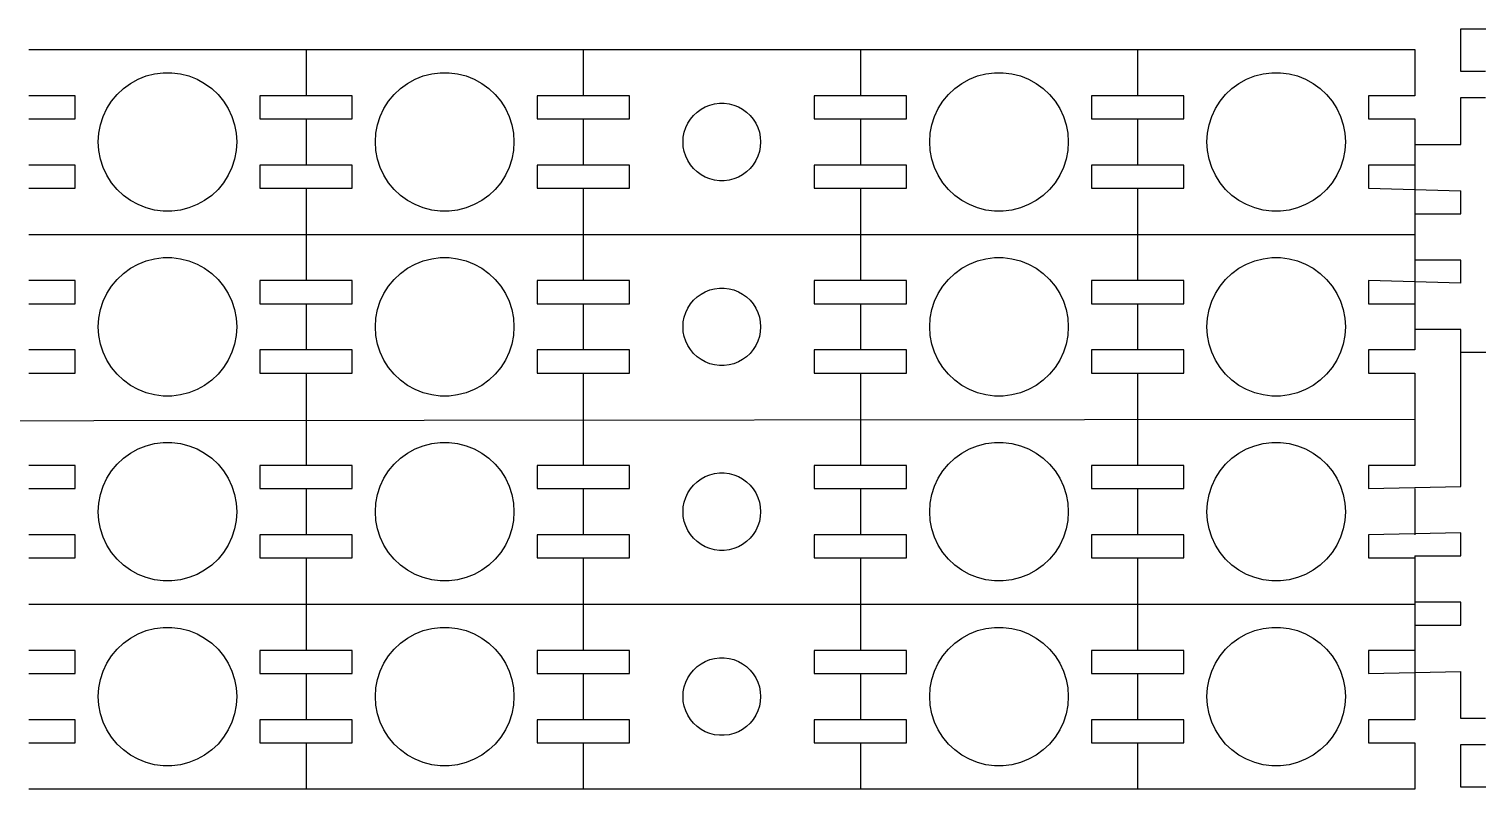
# Model space of a CAD drawing. Extents: x 0 to 538, y 0 to 85.
# Drawn here: x 136.1 to 292.9, y 2.4 to 84.6 of the extents above; entities that cross this region are included whole.
import ezdxf

# ---------------------------------------------------------------- set-up
doc = ezdxf.new("R2010")
doc.units = 0
doc.layers.add('LAYER_1', color=7, linetype='CONTINUOUS')

msp = doc.modelspace()

# ---------------------------------------------------------------- linework, layer by layer
at = {"layer": 'LAYER_1', "color": 7}
for p, q in [((166.141088, 67.423362), (166.141088, 57.423325)), ((196.141088, 67.423362), (196.141088, 57.423325)), ((226.141087, 67.423364), (226.141087, 57.423328)), ((256.141086, 67.423364), (256.141086, 57.423328)), ((166.141088, 47.423345), (166.141088, 37.423309)), ((196.141088, 47.423345), (196.141088, 37.423309)), ((226.141087, 47.423348), (226.141087, 37.423311)), ((256.141086, 47.423348), (256.141086, 37.423311)), ((166.141088, 27.423329), (166.141088, 17.423291)), ((196.141088, 27.423329), (196.141088, 17.423291)), ((226.141087, 27.423331), (226.141087, 17.423291)), ((256.141086, 27.423331), (256.141086, 17.423294)), ((286.141085, 2.423296), (136.141089, 2.423293))]:
    msp.add_line(p, q, dxfattribs=at)
for points in [[(293.816083, 80.041085), (291.141083, 80.041085), (291.141083, 84.641087), (303.641083, 84.641087)], [(136.141089, 82.42336), (286.141085, 82.423363)], [(166.141088, 82.42336), (166.141088, 77.423342)], [(196.141088, 82.42336), (196.141088, 77.423342)], [(226.141087, 82.423363), (226.141087, 77.423344)], [(256.141086, 82.423363), (256.141086, 77.423344)], [(286.141085, 82.423363), (286.141085, 77.423344), (281.141086, 77.423344), (281.141086, 74.923363), (286.141085, 74.923363)], [(143.641089, 72.423352), (143.700089, 73.363349), (143.877088, 74.288361), (144.168089, 75.18436), (144.569089, 76.03636), (145.073089, 76.831352), (145.674088, 77.557341), (146.360089, 78.20236), (147.122089, 78.755346), (147.948088, 79.209357), (148.823088, 79.556349), (149.736089, 79.790339), (150.670088, 79.908336), (151.612089, 79.908336), (152.546088, 79.790339), (153.459089, 79.556349), (154.334089, 79.209357), (155.160088, 78.755346), (155.922088, 78.20236), (156.608089, 77.557341), (157.209088, 76.831352), (157.713088, 76.03636), (158.114088, 75.18436), (158.405089, 74.288361), (158.582089, 73.363349), (158.641088, 72.423352), (158.582089, 71.483354), (158.405089, 70.558342), (158.114088, 69.662343), (157.713088, 68.810343), (157.209088, 68.015351), (156.608089, 67.289362), (155.922088, 66.644344), (155.160088, 66.091357), (154.334089, 65.637346), (153.459089, 65.290354), (152.546088, 65.056364), (151.612089, 64.938338), (150.670088, 64.938338), (149.736089, 65.056364), (148.823088, 65.290354), (147.948088, 65.637346), (147.122089, 66.091357), (146.360089, 66.644344), (145.674088, 67.289362), (145.073089, 68.015351), (144.569089, 68.810343), (144.168089, 69.662343), (143.877088, 70.558342), (143.700089, 71.483354), (143.641089, 72.423352)], [(173.641088, 72.423352), (173.700088, 73.363349), (173.877088, 74.288361), (174.168088, 75.18436), (174.569088, 76.03636), (175.073088, 76.831352), (175.674088, 77.557341), (176.360088, 78.20236), (177.122088, 78.755346), (177.948088, 79.209357), (178.823088, 79.556349), (179.736088, 79.790339), (180.670088, 79.908336), (181.612088, 79.908336), (182.546088, 79.790339), (183.459088, 79.556349), (184.334088, 79.209357), (185.160088, 78.755346), (185.922088, 78.20236), (186.608088, 77.557341), (187.209088, 76.831352), (187.713088, 76.03636), (188.114088, 75.18436), (188.405088, 74.288361), (188.582088, 73.363349), (188.641088, 72.423352), (188.582088, 71.483354), (188.405088, 70.558342), (188.114088, 69.662343), (187.713088, 68.810343), (187.209088, 68.015351), (186.608088, 67.289362), (185.922088, 66.644344), (185.160088, 66.091357), (184.334088, 65.637346), (183.459088, 65.290354), (182.546088, 65.056364), (181.612088, 64.938338), (180.670088, 64.938338), (179.736088, 65.056364), (178.823088, 65.290354), (177.948088, 65.637346), (177.122088, 66.091357), (176.360088, 66.644344), (175.674088, 67.289362), (175.073088, 68.015351), (174.569088, 68.810343), (174.168088, 69.662343), (173.877088, 70.558342), (173.700088, 71.483354), (173.641088, 72.423352)], [(233.641086, 72.423354), (233.700086, 73.363352), (233.877086, 74.288363), (234.168086, 75.184363), (234.569086, 76.036363), (235.073086, 76.831355), (235.674086, 77.557343), (236.360086, 78.202362), (237.122086, 78.755349), (237.948086, 79.209359), (238.823086, 79.556352), (239.736086, 79.790342), (240.670086, 79.908339), (241.612086, 79.908339), (242.546086, 79.790342), (243.459086, 79.556352), (244.334086, 79.209359), (245.160086, 78.755349), (245.922086, 78.202362), (246.608086, 77.557343), (247.209086, 76.831355), (247.713086, 76.036363), (248.114086, 75.184363), (248.405086, 74.288363), (248.582086, 73.363352), (248.641086, 72.423354), (248.582086, 71.483357), (248.405086, 70.558345), (248.114086, 69.662346), (247.713086, 68.810345), (247.209086, 68.015354), (246.608086, 67.289365), (245.922086, 66.644346), (245.160086, 66.09136), (244.334086, 65.637349), (243.459086, 65.290357), (242.546086, 65.056367), (241.612086, 64.938341), (240.670086, 64.938341), (239.736086, 65.056367), (238.823086, 65.290357), (237.948086, 65.637349), (237.122086, 66.09136), (236.360086, 66.644346), (235.674086, 67.289365), (235.073086, 68.015354), (234.569086, 68.810345), (234.168086, 69.662346), (233.877086, 70.558345), (233.700086, 71.483357), (233.641086, 72.423354)], [(263.641086, 72.423354), (263.700086, 73.363352), (263.877085, 74.288363), (264.168086, 75.184363), (264.569086, 76.036363), (265.073086, 76.831355), (265.674086, 77.557343), (266.360086, 78.202362), (267.122086, 78.755349), (267.948085, 79.209359), (268.823086, 79.556352), (269.736086, 79.790342), (270.670085, 79.908339), (271.612086, 79.908339), (272.546085, 79.790342), (273.459086, 79.556352), (274.334086, 79.209359), (275.160086, 78.755349), (275.922086, 78.202362), (276.608086, 77.557343), (277.209085, 76.831355), (277.713086, 76.036363), (278.114085, 75.184363), (278.405086, 74.288363), (278.582086, 73.363352), (278.641086, 72.423354), (278.582086, 71.483357), (278.405086, 70.558345), (278.114085, 69.662346), (277.713086, 68.810345), (277.209085, 68.015354), (276.608086, 67.289365), (275.922086, 66.644346), (275.160086, 66.09136), (274.334086, 65.637349), (273.459086, 65.290357), (272.546085, 65.056367), (271.612086, 64.938341), (270.670085, 64.938341), (269.736086, 65.056367), (268.823086, 65.290357), (267.948085, 65.637349), (267.122086, 66.09136), (266.360086, 66.644346), (265.674086, 67.289365), (265.073086, 68.015354), (264.569086, 68.810345), (264.168086, 69.662346), (263.877085, 70.558345), (263.700086, 71.483357), (263.641086, 72.423354)], [(136.141089, 74.923361), (141.141088, 74.923361), (141.141088, 77.423342), (136.141089, 77.423342)], [(171.141088, 77.423342), (161.141089, 77.423342), (161.141089, 74.923361), (171.141088, 74.923361)], [(171.141088, 74.923361), (171.141088, 77.423342)], [(201.141087, 77.423344), (191.141088, 77.423342), (191.141088, 74.923361), (201.141087, 74.923363)], [(201.141087, 74.923363), (201.141087, 77.423344)], [(231.141086, 77.423344), (221.141087, 77.423344), (221.141087, 74.923363), (231.141086, 74.923363)], [(231.141086, 74.923363), (231.141086, 77.423344)], [(261.141086, 77.423344), (251.141086, 77.423344), (251.141086, 74.923363), (261.141086, 74.923363)], [(261.141086, 74.923363), (261.141086, 77.423344)], [(286.141084, 72.141095), (291.141083, 72.141095), (291.141083, 77.241085), (293.816083, 77.241085)], [(206.941087, 72.423354), (206.974087, 72.94936), (207.073087, 73.467351), (207.236087, 73.969339), (207.461087, 74.446351), (207.743087, 74.892347), (208.079087, 75.298352), (208.464087, 75.659343), (208.891087, 75.969364), (209.353087, 76.223364), (209.843087, 76.417363), (210.354087, 76.549359), (210.877087, 76.615342), (211.405087, 76.615342), (211.928087, 76.549359), (212.439087, 76.417363), (212.929087, 76.223364), (213.391087, 75.969364), (213.818087, 75.659343), (214.203087, 75.298352), (214.539087, 74.892347), (214.821087, 74.446351), (215.046087, 73.969339), (215.209087, 73.467351), (215.308087, 72.94936), (215.341087, 72.423354), (215.308087, 71.897349), (215.209087, 71.379358), (215.046087, 70.877341), (214.821087, 70.400357), (214.539087, 69.954361), (214.203087, 69.548357), (213.818087, 69.187366), (213.391087, 68.877345), (212.929087, 68.623345), (212.439087, 68.429345), (211.928087, 68.29735), (211.405087, 68.231367), (210.877087, 68.231367), (210.354087, 68.29735), (209.843087, 68.429345), (209.353087, 68.623345), (208.891087, 68.877345), (208.464087, 69.187366), (208.079087, 69.548357), (207.743087, 69.954361), (207.461087, 70.400357), (207.236087, 70.877341), (207.073087, 71.379358), (206.974087, 71.897349), (206.941087, 72.423354)], [(166.141088, 74.923361), (166.141088, 69.923342)], [(196.141088, 74.923361), (196.141088, 69.923342)], [(226.141087, 74.923363), (226.141087, 69.923345)], [(256.141086, 74.923363), (256.141086, 69.923345)], [(286.141085, 74.923363), (286.141085, 49.923329), (281.141086, 49.923329), (281.141086, 47.423348), (286.141085, 47.423348)], [(136.141089, 67.423362), (141.141088, 67.423362), (141.141088, 69.923342), (136.141089, 69.923342)], [(171.141088, 69.923342), (161.141089, 69.923342), (161.141089, 67.423362), (171.141088, 67.423362)], [(171.141088, 67.423362), (171.141088, 69.923342)], [(201.141087, 69.923345), (191.141088, 69.923342), (191.141088, 67.423362), (201.141087, 67.423364)], [(201.141087, 67.423364), (201.141087, 69.923345)], [(231.141086, 69.923345), (221.141087, 69.923345), (221.141087, 67.423364), (231.141086, 67.423364)], [(231.141086, 67.423364), (231.141086, 69.923345)], [(261.141086, 69.923345), (251.141086, 69.923345), (251.141086, 67.423364), (261.141086, 67.423364)], [(261.141086, 67.423364), (261.141086, 69.923345)], [(286.141085, 69.923345), (281.141086, 69.923345), (281.141086, 67.423364), (291.141083, 67.141077)], [(286.141084, 64.641096), (291.141083, 64.641096), (291.141083, 67.141077)], [(136.141089, 62.423343), (286.141085, 62.423346)], [(143.641089, 52.423335), (143.700089, 53.363333), (143.877088, 54.288344), (144.168089, 55.184343), (144.569089, 56.036344), (145.073089, 56.831336), (145.674088, 57.557324), (146.360089, 58.202343), (147.122089, 58.755329), (147.948088, 59.20934), (148.823088, 59.556332), (149.736089, 59.790323), (150.670088, 59.90832), (151.612089, 59.90832), (152.546088, 59.790323), (153.459089, 59.556332), (154.334089, 59.20934), (155.160088, 58.755329), (155.922088, 58.202343), (156.608089, 57.557324), (157.209088, 56.831336), (157.713088, 56.036344), (158.114088, 55.184343), (158.405089, 54.288344), (158.582089, 53.363333), (158.641088, 52.423335), (158.582089, 51.483338), (158.405089, 50.558326), (158.114088, 49.662327), (157.713088, 48.810326), (157.209088, 48.015334), (156.608089, 47.289346), (155.922088, 46.644327), (155.160088, 46.091341), (154.334089, 45.63733), (153.459089, 45.290338), (152.546088, 45.056347), (151.612089, 44.938322), (150.670088, 44.938322), (149.736089, 45.056347), (148.823088, 45.290338), (147.948088, 45.63733), (147.122089, 46.091341), (146.360089, 46.644327), (145.674088, 47.289346), (145.073089, 48.015334), (144.569089, 48.810326), (144.168089, 49.662327), (143.877088, 50.558326), (143.700089, 51.483338), (143.641089, 52.423335)], [(173.641088, 52.423335), (173.700088, 53.363333), (173.877088, 54.288344), (174.168088, 55.184343), (174.569088, 56.036344), (175.073088, 56.831336), (175.674088, 57.557324), (176.360088, 58.202343), (177.122088, 58.755329), (177.948088, 59.20934), (178.823088, 59.556332), (179.736088, 59.790323), (180.670088, 59.90832), (181.612088, 59.90832), (182.546088, 59.790323), (183.459088, 59.556332), (184.334088, 59.20934), (185.160088, 58.755329), (185.922088, 58.202343), (186.608088, 57.557324), (187.209088, 56.831336), (187.713088, 56.036344), (188.114088, 55.184343), (188.405088, 54.288344), (188.582088, 53.363333), (188.641088, 52.423335), (188.582088, 51.483338), (188.405088, 50.558326), (188.114088, 49.662327), (187.713088, 48.810326), (187.209088, 48.015334), (186.608088, 47.289346), (185.922088, 46.644327), (185.160088, 46.091341), (184.334088, 45.63733), (183.459088, 45.290338), (182.546088, 45.056347), (181.612088, 44.938322), (180.670088, 44.938322), (179.736088, 45.056347), (178.823088, 45.290338), (177.948088, 45.63733), (177.122088, 46.091341), (176.360088, 46.644327), (175.674088, 47.289346), (175.073088, 48.015334), (174.569088, 48.810326), (174.168088, 49.662327), (173.877088, 50.558326), (173.700088, 51.483338), (173.641088, 52.423335)], [(233.641086, 52.423338), (233.700086, 53.363335), (233.877086, 54.288347), (234.168086, 55.184346), (234.569086, 56.036347), (235.073086, 56.831339), (235.674086, 57.557327), (236.360086, 58.202346), (237.122086, 58.755332), (237.948086, 59.209343), (238.823086, 59.556335), (239.736086, 59.790326), (240.670086, 59.908323), (241.612086, 59.908323), (242.546086, 59.790326), (243.459086, 59.556335), (244.334086, 59.209343), (245.160086, 58.755332), (245.922086, 58.202346), (246.608086, 57.557327), (247.209086, 56.831339), (247.713086, 56.036347), (248.114086, 55.184346), (248.405086, 54.288347), (248.582086, 53.363335), (248.641086, 52.423338), (248.582086, 51.48334), (248.405086, 50.558329), (248.114086, 49.66233), (247.713086, 48.810329), (247.209086, 48.015337), (246.608086, 47.289349), (245.922086, 46.64433), (245.160086, 46.091344), (244.334086, 45.637333), (243.459086, 45.290341), (242.546086, 45.05635), (241.612086, 44.938325), (240.670086, 44.938325), (239.736086, 45.05635), (238.823086, 45.290341), (237.948086, 45.637333), (237.122086, 46.091344), (236.360086, 46.64433), (235.674086, 47.289349), (235.073086, 48.015337), (234.569086, 48.810329), (234.168086, 49.66233), (233.877086, 50.558329), (233.700086, 51.48334), (233.641086, 52.423338)], [(263.641086, 52.423338), (263.700086, 53.363335), (263.877085, 54.288347), (264.168086, 55.184346), (264.569086, 56.036347), (265.073086, 56.831339), (265.674086, 57.557327), (266.360086, 58.202346), (267.122086, 58.755332), (267.948085, 59.209343), (268.823086, 59.556335), (269.736086, 59.790326), (270.670085, 59.908323), (271.612086, 59.908323), (272.546085, 59.790326), (273.459086, 59.556335), (274.334086, 59.209343), (275.160086, 58.755332), (275.922086, 58.202346), (276.608086, 57.557327), (277.209085, 56.831339), (277.713086, 56.036347), (278.114085, 55.184346), (278.405086, 54.288347), (278.582086, 53.363335), (278.641086, 52.423338), (278.582086, 51.48334), (278.405086, 50.558329), (278.114085, 49.66233), (277.713086, 48.810329), (277.209085, 48.015337), (276.608086, 47.289349), (275.922086, 46.64433), (275.160086, 46.091344), (274.334086, 45.637333), (273.459086, 45.290341), (272.546085, 45.05635), (271.612086, 44.938325), (270.670085, 44.938325), (269.736086, 45.05635), (268.823086, 45.290341), (267.948085, 45.637333), (267.122086, 46.091344), (266.360086, 46.64433), (265.674086, 47.289349), (265.073086, 48.015337), (264.569086, 48.810329), (264.168086, 49.66233), (263.877085, 50.558329), (263.700086, 51.48334), (263.641086, 52.423338)], [(291.141083, 57.141097), (291.141083, 59.641078), (286.141084, 59.641078)], [(136.141089, 54.923344), (141.141088, 54.923344), (141.141088, 57.423325), (136.141089, 57.423325)], [(171.141088, 57.423325), (161.141089, 57.423325), (161.141089, 54.923344), (171.141088, 54.923344)], [(171.141088, 54.923344), (171.141088, 57.423325)], [(201.141087, 57.423328), (191.141088, 57.423325), (191.141088, 54.923344), (201.141087, 54.923347)], [(201.141087, 54.923347), (201.141087, 57.423328)], [(206.941087, 52.423338), (206.974087, 52.949344), (207.073087, 53.467334), (207.236087, 53.969323), (207.461087, 54.446335), (207.743087, 54.892331), (208.079087, 55.298336), (208.464087, 55.659326), (208.891087, 55.969347), (209.353087, 56.223347), (209.843087, 56.417347), (210.354087, 56.549342), (210.877087, 56.615326), (211.405087, 56.615326), (211.928087, 56.549342), (212.439087, 56.417347), (212.929087, 56.223347), (213.391087, 55.969347), (213.818087, 55.659326), (214.203087, 55.298336), (214.539087, 54.892331), (214.821087, 54.446335), (215.046087, 53.969323), (215.209087, 53.467334), (215.308087, 52.949344), (215.341087, 52.423338), (215.308087, 51.897332), (215.209087, 51.379341), (215.046087, 50.877325), (214.821087, 50.400341), (214.539087, 49.954345), (214.203087, 49.54834), (213.818087, 49.18735), (213.391087, 48.877329), (212.929087, 48.623329), (212.439087, 48.429329), (211.928087, 48.297334), (211.405087, 48.23135), (210.877087, 48.23135), (210.354087, 48.297334), (209.843087, 48.429329), (209.353087, 48.623329), (208.891087, 48.877329), (208.464087, 49.18735), (208.079087, 49.54834), (207.743087, 49.954345), (207.461087, 50.400341), (207.236087, 50.877325), (207.073087, 51.379341), (206.974087, 51.897332), (206.941087, 52.423338)], [(231.141086, 57.423328), (221.141087, 57.423328), (221.141087, 54.923347), (231.141086, 54.923347)], [(231.141086, 54.923347), (231.141086, 57.423328)], [(261.141086, 57.423328), (251.141086, 57.423328), (251.141086, 54.923347), (261.141086, 54.923347)], [(261.141086, 54.923347), (261.141086, 57.423328)], [(291.141083, 57.141097), (281.141086, 57.423328), (281.141086, 54.923347), (286.141085, 54.923347)], [(166.141088, 54.923344), (166.141088, 49.923326)], [(196.141088, 54.923344), (196.141088, 49.923326)], [(226.141087, 54.923347), (226.141087, 49.923329)], [(256.141086, 54.923347), (256.141086, 49.923329)], [(291.141083, 52.141079), (286.141084, 52.141079)], [(291.141083, 35.141127), (291.141083, 52.141079)], [(136.141089, 47.423345), (141.141088, 47.423345), (141.141088, 49.923326), (136.141089, 49.923326)], [(171.141088, 49.923326), (161.141089, 49.923326), (161.141089, 47.423345), (171.141088, 47.423345)], [(171.141088, 47.423345), (171.141088, 49.923326)], [(201.141087, 49.923329), (191.141088, 49.923326), (191.141088, 47.423345), (201.141087, 47.423348)], [(201.141087, 47.423348), (201.141087, 49.923329)], [(231.141086, 49.923329), (221.141087, 49.923329), (221.141087, 47.423348), (231.141086, 47.423348)], [(231.141086, 47.423348), (231.141086, 49.923329)], [(261.141086, 49.923329), (251.141086, 49.923329), (251.141086, 47.423348), (261.141086, 47.423348)], [(261.141086, 47.423348), (261.141086, 49.923329)], [(309.141083, 37.641094), (309.141083, 49.641098), (291.141083, 49.641098)], [(286.141085, 47.423348), (286.141085, 37.423311), (281.141086, 37.423311), (281.141086, 34.923331), (291.141083, 35.141127)], [(0.141111, 42.141104), (286.141085, 42.42333)], [(143.641089, 32.423319), (143.700089, 33.363316), (143.877088, 34.288328), (144.168089, 35.184327), (144.569089, 36.036328), (145.073089, 36.831319), (145.674088, 37.557308), (146.360089, 38.202327), (147.122089, 38.755313), (147.948088, 39.209324), (148.823088, 39.556316), (149.736089, 39.790306), (150.670088, 39.908304), (151.612089, 39.908304), (152.546088, 39.790306), (153.459089, 39.556316), (154.334089, 39.209324), (155.160088, 38.755313), (155.922088, 38.202327), (156.608089, 37.557308), (157.209088, 36.831319), (157.713088, 36.036328), (158.114088, 35.184327), (158.405089, 34.288328), (158.582089, 33.363316), (158.641088, 32.423319), (158.582089, 31.483321), (158.405089, 30.55831), (158.114088, 29.66231), (157.713088, 28.81031), (157.209088, 28.015318), (156.608089, 27.28933), (155.922088, 26.644311), (155.160088, 26.091324), (154.334089, 25.637314), (153.459089, 25.290321), (152.546088, 25.056331), (151.612089, 24.938306), (150.670088, 24.938306), (149.736089, 25.056331), (148.823088, 25.290321), (147.948088, 25.637314), (147.122089, 26.091324), (146.360089, 26.644311), (145.674088, 27.28933), (145.073089, 28.015318), (144.569089, 28.81031), (144.168089, 29.66231), (143.877088, 30.55831), (143.700089, 31.483321), (143.641089, 32.423319)], [(173.641088, 32.423319), (173.700088, 33.363316), (173.877088, 34.288328), (174.168088, 35.184327), (174.569088, 36.036328), (175.073088, 36.831319), (175.674088, 37.557308), (176.360088, 38.202327), (177.122088, 38.755313), (177.948088, 39.209324), (178.823088, 39.556316), (179.736088, 39.790306), (180.670088, 39.908304), (181.612088, 39.908304), (182.546088, 39.790306), (183.459088, 39.556316), (184.334088, 39.209324), (185.160088, 38.755313), (185.922088, 38.202327), (186.608088, 37.557308), (187.209088, 36.831319), (187.713088, 36.036328), (188.114088, 35.184327), (188.405088, 34.288328), (188.582088, 33.363316), (188.641088, 32.423319), (188.582088, 31.483321), (188.405088, 30.55831), (188.114088, 29.66231), (187.713088, 28.81031), (187.209088, 28.015318), (186.608088, 27.28933), (185.922088, 26.644311), (185.160088, 26.091324), (184.334088, 25.637314), (183.459088, 25.290321), (182.546088, 25.056331), (181.612088, 24.938306), (180.670088, 24.938306), (179.736088, 25.056331), (178.823088, 25.290321), (177.948088, 25.637314), (177.122088, 26.091324), (176.360088, 26.644311), (175.674088, 27.28933), (175.073088, 28.015318), (174.569088, 28.81031), (174.168088, 29.66231), (173.877088, 30.55831), (173.700088, 31.483321), (173.641088, 32.423319)], [(233.641086, 32.423321), (233.700086, 33.363319), (233.877086, 34.288331), (234.168086, 35.18433), (234.569086, 36.03633), (235.073086, 36.831322), (235.674086, 37.557311), (236.360086, 38.202329), (237.122086, 38.755316), (237.948086, 39.209327), (238.823086, 39.556319), (239.736086, 39.790309), (240.670086, 39.908306), (241.612086, 39.908306), (242.546086, 39.790309), (243.459086, 39.556319), (244.334086, 39.209327), (245.160086, 38.755316), (245.922086, 38.202329), (246.608086, 37.557311), (247.209086, 36.831322), (247.713086, 36.03633), (248.114086, 35.18433), (248.405086, 34.288331), (248.582086, 33.363319), (248.641086, 32.423321), (248.582086, 31.483324), (248.405086, 30.558312), (248.114086, 29.662313), (247.713086, 28.810313), (247.209086, 28.015321), (246.608086, 27.289332), (245.922086, 26.644313), (245.160086, 26.091327), (244.334086, 25.637316), (243.459086, 25.290324), (242.546086, 25.056334), (241.612086, 24.938308), (240.670086, 24.938308), (239.736086, 25.056334), (238.823086, 25.290324), (237.948086, 25.637316), (237.122086, 26.091327), (236.360086, 26.644313), (235.674086, 27.289332), (235.073086, 28.015321), (234.569086, 28.810313), (234.168086, 29.662313), (233.877086, 30.558312), (233.700086, 31.483324), (233.641086, 32.423321)], [(263.641086, 32.423321), (263.700086, 33.363319), (263.877085, 34.288331), (264.168086, 35.18433), (264.569086, 36.03633), (265.073086, 36.831322), (265.674086, 37.557311), (266.360086, 38.202329), (267.122086, 38.755316), (267.948085, 39.209327), (268.823086, 39.556319), (269.736086, 39.790309), (270.670085, 39.908306), (271.612086, 39.908306), (272.546085, 39.790309), (273.459086, 39.556319), (274.334086, 39.209327), (275.160086, 38.755316), (275.922086, 38.202329), (276.608086, 37.557311), (277.209085, 36.831322), (277.713086, 36.03633), (278.114085, 35.18433), (278.405086, 34.288331), (278.582086, 33.363319), (278.641086, 32.423321), (278.582086, 31.483324), (278.405086, 30.558312), (278.114085, 29.662313), (277.713086, 28.810313), (277.209085, 28.015321), (276.608086, 27.289332), (275.922086, 26.644313), (275.160086, 26.091327), (274.334086, 25.637316), (273.459086, 25.290324), (272.546085, 25.056334), (271.612086, 24.938308), (270.670085, 24.938308), (269.736086, 25.056334), (268.823086, 25.290324), (267.948085, 25.637316), (267.122086, 26.091327), (266.360086, 26.644313), (265.674086, 27.289332), (265.073086, 28.015321), (264.569086, 28.810313), (264.168086, 29.662313), (263.877085, 30.558312), (263.700086, 31.483324), (263.641086, 32.423321)], [(136.141089, 34.923328), (141.141088, 34.923328), (141.141088, 37.423309), (136.141089, 37.423309)], [(171.141088, 37.423309), (161.141089, 37.423309), (161.141089, 34.923328), (171.141088, 34.923328)], [(171.141088, 34.923328), (171.141088, 37.423309)], [(201.141087, 37.423311), (191.141088, 37.423309), (191.141088, 34.923328), (201.141087, 34.923331)], [(201.141087, 34.923331), (201.141087, 37.423311)], [(206.941087, 32.423321), (206.974087, 32.949327), (207.073087, 33.467318), (207.236087, 33.969307), (207.461087, 34.446319), (207.743087, 34.892314), (208.079087, 35.298319), (208.464087, 35.65931), (208.891087, 35.969331), (209.353087, 36.223331), (209.843087, 36.41733), (210.354087, 36.549326), (210.877087, 36.615309), (211.405087, 36.615309), (211.928087, 36.549326), (212.439087, 36.41733), (212.929087, 36.223331), (213.391087, 35.969331), (213.818087, 35.65931), (214.203087, 35.298319), (214.539087, 34.892314), (214.821087, 34.446319), (215.046087, 33.969307), (215.209087, 33.467318), (215.308087, 32.949327), (215.341087, 32.423321), (215.308087, 31.897316), (215.209087, 31.379325), (215.046087, 30.877308), (214.821087, 30.400324), (214.539087, 29.954329), (214.203087, 29.548324), (213.818087, 29.187333), (213.391087, 28.877312), (212.929087, 28.623312), (212.439087, 28.429313), (211.928087, 28.297317), (211.405087, 28.231334), (210.877087, 28.231334), (210.354087, 28.297317), (209.843087, 28.429313), (209.353087, 28.623312), (208.891087, 28.877312), (208.464087, 29.187333), (208.079087, 29.548324), (207.743087, 29.954329), (207.461087, 30.400324), (207.236087, 30.877308), (207.073087, 31.379325), (206.974087, 31.897316), (206.941087, 32.423321)], [(231.141086, 37.423311), (221.141087, 37.423311), (221.141087, 34.923331), (231.141086, 34.923331)], [(231.141086, 34.923331), (231.141086, 37.423311)], [(261.141086, 37.423311), (251.141086, 37.423311), (251.141086, 34.923331), (261.141086, 34.923331)], [(261.141086, 34.923331), (261.141086, 37.423311)], [(166.141088, 34.923328), (166.141088, 29.92331)], [(196.141088, 34.923328), (196.141088, 29.92331)], [(226.141087, 34.923331), (226.141087, 29.923312)], [(256.141086, 34.923331), (256.141086, 29.923312)], [(286.141085, 34.923331), (286.141085, 29.923312)], [(136.141089, 27.423329), (141.141088, 27.423329), (141.141088, 29.92331), (136.141089, 29.92331)], [(171.141088, 29.92331), (161.141089, 29.92331), (161.141089, 27.423329), (171.141088, 27.423329)], [(171.141088, 27.423329), (171.141088, 29.92331)], [(201.141087, 29.923312), (191.141088, 29.92331), (191.141088, 27.423329), (201.141087, 27.423331)], [(201.141087, 27.423331), (201.141087, 29.923312)], [(231.141086, 29.923312), (221.141087, 29.923312), (221.141087, 27.423331), (231.141086, 27.423331)], [(231.141086, 27.423331), (231.141086, 29.923312)], [(261.141086, 29.923312), (251.141086, 29.923312), (251.141086, 27.423331), (261.141086, 27.423331)], [(261.141086, 27.423331), (261.141086, 29.923312)], [(291.141083, 30.141109), (281.141086, 29.923312), (281.141086, 27.423331), (286.141085, 27.423331)], [(286.141084, 27.641128), (291.141083, 27.641128), (291.141083, 30.141109)], [(286.141084, 27.641128), (286.141085, 9.923295), (281.141086, 9.923295), (281.141086, 7.423314), (286.141085, 7.423314), (286.141085, 2.423296)], [(136.141089, 22.42331), (286.141085, 22.423312)], [(286.141084, 20.141129), (291.141083, 20.141129), (291.141083, 22.64111), (286.141084, 22.64111)], [(143.641089, 12.423301), (143.700089, 13.363299), (143.877088, 14.28831), (144.168089, 15.18431), (144.569089, 16.03631), (145.073089, 16.831302), (145.674088, 17.55729), (146.360089, 18.202309), (147.122089, 18.755296), (147.948088, 19.209306), (148.823088, 19.556299), (149.736089, 19.790289), (150.670088, 19.908286), (151.612089, 19.908286), (152.546088, 19.790289), (153.459089, 19.556299), (154.334089, 19.209306), (155.160088, 18.755296), (155.922088, 18.202309), (156.608089, 17.55729), (157.209088, 16.831302), (157.713088, 16.03631), (158.114088, 15.18431), (158.405089, 14.28831), (158.582089, 13.363299), (158.641088, 12.423301), (158.582089, 11.483304), (158.405089, 10.558292), (158.114088, 9.662293), (157.713088, 8.810292), (157.209088, 8.015301), (156.608089, 7.289312), (155.922088, 6.644293), (155.160088, 6.091307), (154.334089, 5.637296), (153.459089, 5.290304), (152.546088, 5.056314), (151.612089, 4.938288), (150.670088, 4.938288), (149.736089, 5.056314), (148.823088, 5.290304), (147.948088, 5.637296), (147.122089, 6.091307), (146.360089, 6.644293), (145.674088, 7.289312), (145.073089, 8.015301), (144.569089, 8.810292), (144.168089, 9.662293), (143.877088, 10.558292), (143.700089, 11.483304), (143.641089, 12.423301)], [(173.641088, 12.423301), (173.700088, 13.363299), (173.877088, 14.28831), (174.168088, 15.18431), (174.569088, 16.03631), (175.073088, 16.831302), (175.674088, 17.55729), (176.360088, 18.202309), (177.122088, 18.755296), (177.948088, 19.209306), (178.823088, 19.556299), (179.736088, 19.790289), (180.670088, 19.908286), (181.612088, 19.908286), (182.546088, 19.790289), (183.459088, 19.556299), (184.334088, 19.209306), (185.160088, 18.755296), (185.922088, 18.202309), (186.608088, 17.55729), (187.209088, 16.831302), (187.713088, 16.03631), (188.114088, 15.18431), (188.405088, 14.28831), (188.582088, 13.363299), (188.641088, 12.423301), (188.582088, 11.483304), (188.405088, 10.558292), (188.114088, 9.662293), (187.713088, 8.810292), (187.209088, 8.015301), (186.608088, 7.289312), (185.922088, 6.644293), (185.160088, 6.091307), (184.334088, 5.637296), (183.459088, 5.290304), (182.546088, 5.056314), (181.612088, 4.938288), (180.670088, 4.938288), (179.736088, 5.056314), (178.823088, 5.290304), (177.948088, 5.637296), (177.122088, 6.091307), (176.360088, 6.644293), (175.674088, 7.289312), (175.073088, 8.015301), (174.569088, 8.810292), (174.168088, 9.662293), (173.877088, 10.558292), (173.700088, 11.483304), (173.641088, 12.423301)], [(233.641086, 12.423304), (233.700086, 13.363302), (233.877086, 14.288313), (234.168086, 15.184312), (234.569086, 16.036313), (235.073086, 16.831305), (235.674086, 17.557293), (236.360086, 18.202312), (237.122086, 18.755298), (237.948086, 19.209309), (238.823086, 19.556302), (239.736086, 19.790292), (240.670086, 19.908289), (241.612086, 19.908289), (242.546086, 19.790292), (243.459086, 19.556302), (244.334086, 19.209309), (245.160086, 18.755298), (245.922086, 18.202312), (246.608086, 17.557293), (247.209086, 16.831305), (247.713086, 16.036313), (248.114086, 15.184312), (248.405086, 14.288313), (248.582086, 13.363302), (248.641086, 12.423304), (248.582086, 11.483307), (248.405086, 10.558295), (248.114086, 9.662296), (247.713086, 8.810295), (247.209086, 8.015304), (246.608086, 7.289315), (245.922086, 6.644296), (245.160086, 6.09131), (244.334086, 5.637299), (243.459086, 5.290307), (242.546086, 5.056316), (241.612086, 4.938291), (240.670086, 4.938291), (239.736086, 5.056316), (238.823086, 5.290307), (237.948086, 5.637299), (237.122086, 6.09131), (236.360086, 6.644296), (235.674086, 7.289315), (235.073086, 8.015304), (234.569086, 8.810295), (234.168086, 9.662296), (233.877086, 10.558295), (233.700086, 11.483307), (233.641086, 12.423304)], [(263.641086, 12.423304), (263.700086, 13.363302), (263.877085, 14.288313), (264.168086, 15.184312), (264.569086, 16.036313), (265.073086, 16.831305), (265.674086, 17.557293), (266.360086, 18.202312), (267.122086, 18.755298), (267.948085, 19.209309), (268.823086, 19.556302), (269.736086, 19.790292), (270.670085, 19.908289), (271.612086, 19.908289), (272.546085, 19.790292), (273.459086, 19.556302), (274.334086, 19.209309), (275.160086, 18.755298), (275.922086, 18.202312), (276.608086, 17.557293), (277.209085, 16.831305), (277.713086, 16.036313), (278.114085, 15.184312), (278.405086, 14.288313), (278.582086, 13.363302), (278.641086, 12.423304), (278.582086, 11.483307), (278.405086, 10.558295), (278.114085, 9.662296), (277.713086, 8.810295), (277.209085, 8.015304), (276.608086, 7.289315), (275.922086, 6.644296), (275.160086, 6.09131), (274.334086, 5.637299), (273.459086, 5.290307), (272.546085, 5.056316), (271.612086, 4.938291), (270.670085, 4.938291), (269.736086, 5.056316), (268.823086, 5.290307), (267.948085, 5.637299), (267.122086, 6.09131), (266.360086, 6.644296), (265.674086, 7.289315), (265.073086, 8.015304), (264.569086, 8.810295), (264.168086, 9.662296), (263.877085, 10.558295), (263.700086, 11.483307), (263.641086, 12.423304)], [(136.141089, 14.92331), (141.141088, 14.92331), (141.141088, 17.423291), (136.141089, 17.423291)], [(171.141088, 17.423291), (161.141089, 17.423291), (161.141089, 14.92331), (171.141088, 14.92331)], [(171.141088, 14.92331), (171.141088, 17.423291)], [(201.141087, 17.423291), (191.141088, 17.423291), (191.141088, 14.92331), (201.141087, 14.92331)], [(201.141087, 14.92331), (201.141087, 17.423291)], [(231.141086, 17.423294), (221.141087, 17.423291), (221.141087, 14.92331), (231.141086, 14.923313)], [(231.141086, 14.923313), (231.141086, 17.423294)], [(261.141086, 17.423294), (251.141086, 17.423294), (251.141086, 14.923313), (261.141086, 14.923313)], [(261.141086, 14.923313), (261.141086, 17.423294)], [(286.141085, 17.423294), (281.141086, 17.423294), (281.141086, 14.923313), (291.141083, 15.141111)], [(206.941087, 12.423301), (206.974087, 12.949307), (207.073087, 13.467298), (207.236087, 13.969286), (207.461087, 14.446298), (207.743087, 14.892294), (208.079087, 15.298299), (208.464087, 15.65929), (208.891087, 15.969311), (209.353087, 16.223311), (209.843087, 16.41731), (210.354087, 16.549306), (210.877087, 16.615289), (211.405087, 16.615289), (211.928087, 16.549306), (212.439087, 16.41731), (212.929087, 16.223311), (213.391087, 15.969311), (213.818087, 15.65929), (214.203087, 15.298299), (214.539087, 14.892294), (214.821087, 14.446298), (215.046087, 13.969286), (215.209087, 13.467298), (215.308087, 12.949307), (215.341087, 12.423301), (215.308087, 11.897296), (215.209087, 11.379305), (215.046087, 10.877288), (214.821087, 10.400304), (214.539087, 9.954308), (214.203087, 9.548304), (213.818087, 9.187313), (213.391087, 8.877292), (212.929087, 8.623292), (212.439087, 8.429292), (211.928087, 8.297297), (211.405087, 8.231314), (210.877087, 8.231314), (210.354087, 8.297297), (209.843087, 8.429292), (209.353087, 8.623292), (208.891087, 8.877292), (208.464087, 9.187313), (208.079087, 9.548304), (207.743087, 9.954308), (207.461087, 10.400304), (207.236087, 10.877288), (207.073087, 11.379305), (206.974087, 11.897296), (206.941087, 12.423301)], [(166.141088, 14.92331), (166.141088, 9.923292)], [(196.141088, 14.92331), (196.141088, 9.923292)], [(226.141087, 14.92331), (226.141087, 9.923292)], [(256.141086, 14.923313), (256.141086, 9.923295)], [(293.816083, 10.041121), (291.141083, 10.041121), (291.141083, 15.141111)], [(136.141089, 7.423311), (141.141088, 7.423311), (141.141088, 9.923292), (136.141089, 9.923292)], [(171.141088, 9.923292), (161.141089, 9.923292), (161.141089, 7.423311), (171.141088, 7.423311)], [(171.141088, 7.423311), (171.141088, 9.923292)], [(201.141087, 9.923292), (191.141088, 9.923292), (191.141088, 7.423311), (201.141087, 7.423311)], [(201.141087, 7.423311), (201.141087, 9.923292)], [(231.141086, 9.923295), (221.141087, 9.923292), (221.141087, 7.423311), (231.141086, 7.423314)], [(231.141086, 7.423314), (231.141086, 9.923295)], [(261.141086, 9.923295), (251.141086, 9.923295), (251.141086, 7.423314), (261.141086, 7.423314)], [(261.141086, 7.423314), (261.141086, 9.923295)], [(166.141088, 7.423311), (166.141088, 2.423293)], [(196.141088, 7.423311), (196.141088, 2.423293)], [(226.141087, 7.423311), (226.141087, 2.423293)], [(256.141086, 7.423314), (256.141086, 2.423296)], [(303.641083, 2.641119), (291.141083, 2.641119), (291.141083, 7.241121), (293.816083, 7.241121)]]:
    msp.add_lwpolyline(points, dxfattribs=at)

doc.saveas('drawing.dxf')
